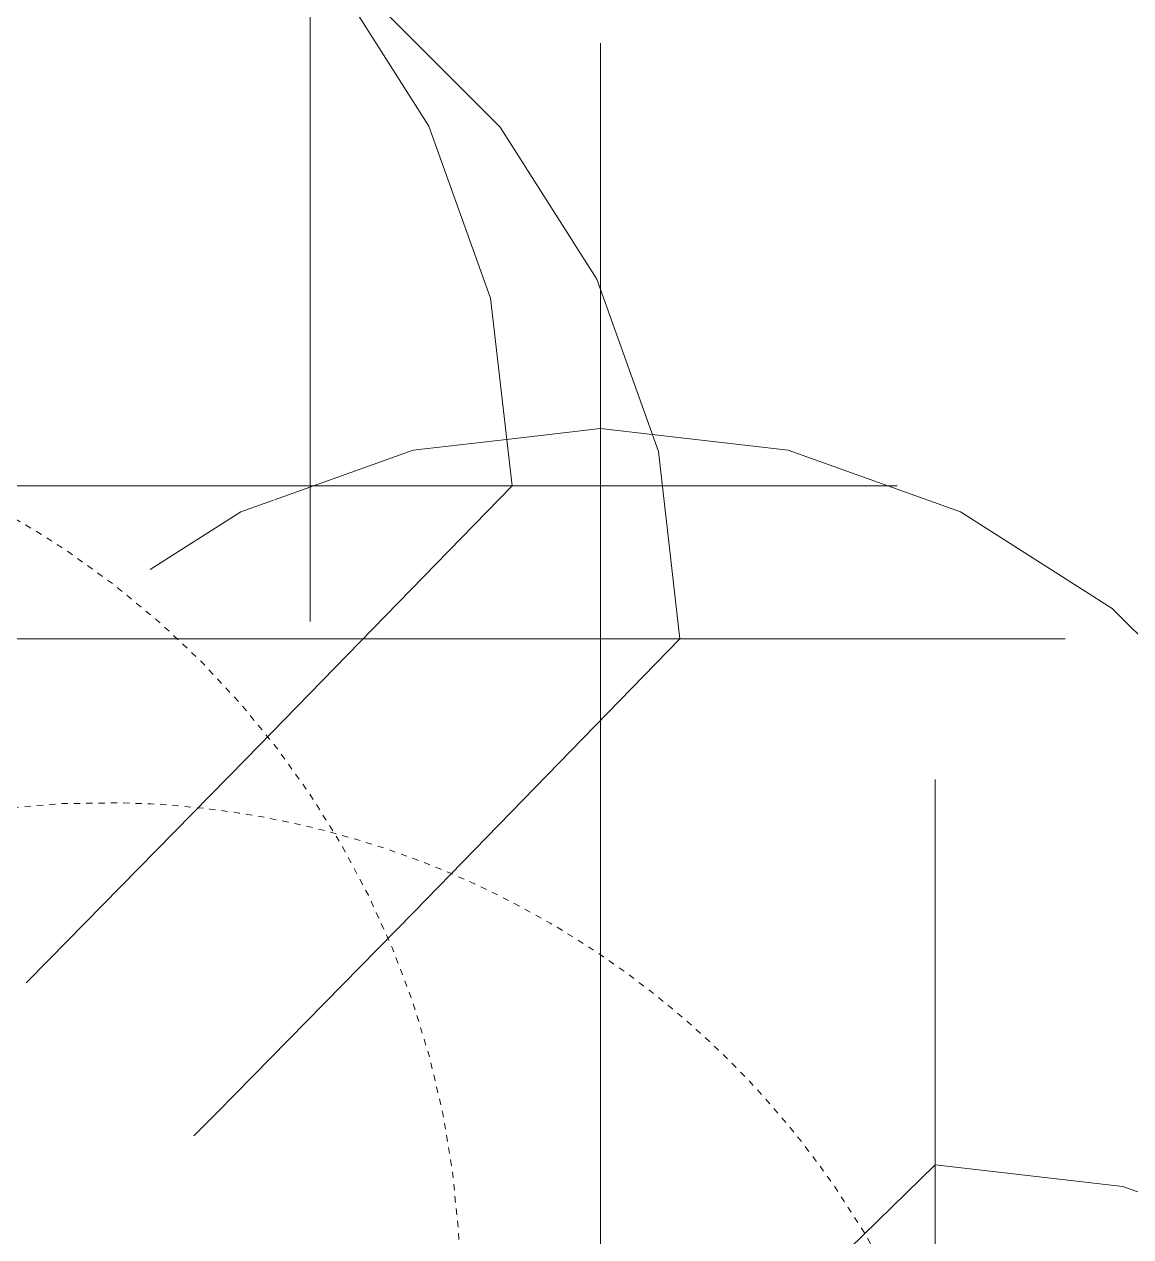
# Model space of a CAD drawing. Header units: inches. Extents: x 9391 to 11530, y 1186 to 2858.
# Drawn here: x 11306.01 to 11328.44, y 2662.33 to 2686.9 of the extents above; entities that cross this region are included whole.
import ezdxf

# ---------------------------------------------------------------- set-up
doc = ezdxf.new("R2010")
doc.units = ezdxf.units.IN
doc.header["$MEASUREMENT"] = 0
doc.linetypes.add('Dash', pattern=[0.25, 0.125, -0.125])
for name, color, linetype, lineweight in [('A-DETL-GENF-1', 254, 'Continuous', 9), ('A-DETL-GENF-2', 253, 'Continuous', 9), ('A-DETL-GENF-3', 9, 'Continuous', 9), ('A-DETL-GENF-HDLN', 1, 'Dash', 9)]:
    doc.layers.add(name, color=color, linetype=linetype, lineweight=lineweight)

# ---------------------------------------------------------------- blocks, each defined once
blk = doc.blocks.new('magnolia 26756 - magnolia 26756-V95-FLOOR PLAN - ROOF')
at = {"layer": 'A-DETL-GENF-1'}
for p, q in [((15.183, 0), (14.84, 0)), ((15.177, 0), (14.932, 0)), ((14.932, 0), (15.832, 0)), ((15.038, 0), (15.183, 0)), ((15.216, 0), (15.087, 0)), ((15.651, 0), (15.177, 0)), ((15.183, 0), (15.345, 0)), ((15.319, 0), (15.183, 0)), ((15.703, 0), (15.199, 0)), ((15.199, 0), (16.958, 0)), ((15.329, 0), (15.216, 0)), ((15.466, 0), (15.319, 0)), ((15.436, 0), (15.329, 0)), ((15.345, 0), (15.443, 0)), ((15.549, 0), (15.436, 0)), ((15.443, 0), (15.603, 0)), ((17.156, 0), (15.466, 0)), ((15.832, 0), (15.549, 0)), ((16.324, 0), (15.599, 0)), ((15.599, 0), (15.645, 0)), ((15.603, 0), (15.866, 0)), ((15.649, 0), (15.64, 0)), ((15.64, 0), (15.649, 0)), ((15.645, 0), (15.649, 0)), ((15.649, 0), (15.703, 0)), ((16.432, 0), (15.651, 0)), ((15.803, 0), (15.703, 0)), ((15.703, 0), (15.832, 0)), ((15.862, 0), (15.803, 0)), ((15.832, 0), (16.066, 0)), ((15.866, 0), (15.862, 0)), ((19.399, 0), (15.932, 0)), ((15.932, 0), (16.229, 0)), ((16.066, 0), (16.384, 0)), ((16.229, 0), (17.41, 0)), ((16.307, 0), (16.266, 0)), ((16.266, 0), (16.492, 0)), ((18.039, 0), (16.307, 0)), ((16.817, 0), (16.324, 0)), ((16.384, 0), (16.762, 0)), ((16.544, 0), (16.399, 0)), ((16.399, 0), (17.601, 0)), ((16.602, 0), (16.432, 0)), ((16.492, 0), (16.666, 0)), ((16.706, 0), (16.544, 0)), ((17.429, 0), (16.602, 0)), ((16.666, 0), (16.816, 0)), ((16.885, 0), (16.706, 0)), ((16.762, 0), (18.158, 0)), ((16.816, 0), (17.014, 0)), ((16.978, 0), (16.817, 0)), ((17.503, 0), (16.885, 0)), ((16.958, 0), (17.732, 0)), ((17.083, 0), (16.978, 0)), ((17.014, 0), (17.678, 0)), ((17.36, 0), (17.083, 0)), ((17.517, 0), (17.156, 0)), ((17.865, 0), (17.36, 0)), ((17.41, 0), (17.609, 0)), ((17.599, 0), (17.429, 0)), ((17.732, 0), (17.503, 0)), ((17.526, 0), (17.507, 0)), ((17.507, 0), (17.599, 0)), ((17.73, 0), (17.517, 0)), ((17.598, 0), (17.526, 0)), ((17.965, 0), (17.598, 0)), ((17.601, 0), (17.813, 0)), ((17.609, 0), (17.732, 0)), ((17.678, 0), (17.852, 0)), ((17.732, 0), (17.73, 0)), ((17.813, 0), (17.914, 0)), ((17.852, 0), (17.965, 0)), ((17.914, 0), (17.865, 0)), ((18.424, 0), (18.039, 0)), ((18.158, 0), (18.68, 0)), ((18.653, 0), (18.424, 0)), ((18.971, 0), (18.653, 0)), ((18.68, 0), (19.215, 0)), ((19.327, 0), (18.971, 0)), ((19.163, 0), (19.065, 0)), ((19.065, 0), (19.554, 0)), ((19.334, 0), (19.163, 0)), ((19.215, 0), (19.403, 0)), ((19.671, 0), (19.327, 0)), ((19.553, 0), (19.334, 0)), ((19.893, 0), (19.399, 0)), ((19.403, 0), (19.767, 0)), ((19.739, 0), (19.465, 0)), ((19.465, 0), (19.822, 0)), ((19.794, 0), (19.553, 0)), ((19.554, 0), (19.714, 0)), ((19.953, 0), (19.671, 0)), ((19.714, 0), (20.132, 0)), ((20.044, 0), (19.739, 0)), ((19.767, 0), (19.957, 0)), ((20.032, 0), (19.794, 0)), ((19.822, 0), (20.956, 0)), ((20.132, 0), (19.893, 0)), ((20.123, 0), (19.953, 0)), ((19.957, 0), (20.265, 0)), ((20.242, 0), (20.032, 0)), ((20.265, 0), (20.044, 0)), ((20.132, 0), (20.123, 0)), ((20.203, 0), (20.132, 0)), ((21.226, 0), (20.203, 0)), ((20.865, 0), (20.242, 0)), ((22.013, 0), (20.465, 0)), ((20.465, 0), (21.433, 0)), ((20.9, 0), (20.865, 0)), ((20.978, 0), (20.9, 0)), ((20.956, 0), (21.137, 0)), ((21.311, 0), (20.978, 0)), ((21.137, 0), (21.265, 0)), ((21.339, 0), (21.226, 0)), ((21.265, 0), (21.339, 0)), ((21.405, 0), (21.311, 0)), ((21.465, 0), (21.405, 0)), ((21.433, 0), (21.63, 0)), ((21.479, 0), (21.465, 0)), ((21.465, 0), (21.604, 0)), ((21.8, 0), (21.465, 0)), ((21.516, 0), (21.479, 0)), ((21.865, 0), (21.516, 0)), ((21.604, 0), (21.727, 0)), ((21.63, 0), (21.779, 0)), ((21.727, 0), (22.188, 0)), ((21.779, 0), (21.865, 0)), ((22.7, 0), (21.8, 0)), ((22.364, 0), (22.109, 0)), ((22.109, 0), (22.132, 0)), ((22.132, 0), (22.259, 0)), ((22.188, 0), (22.332, 0)), ((22.259, 0), (23.165, 0)), ((22.332, 0), (22.383, 0)), ((22.383, 0), (22.364, 0)), ((23.664, 0), (22.7, 0)), ((23.165, 0), (24.07, 0)), ((24.398, 0), (23.664, 0)), ((24.07, 0), (24.26, 0)), ((24.26, 0), (24.379, 0)), ((24.379, 0), (24.398, 0)), ((14.932, 0), (15.161, 0)), ((15.161, 0), (15.873, 0)), ((15.873, 0), (16.71, 0)), ((16.71, 0), (17.096, 0)), ((17.096, 0), (17.416, 0)), ((17.416, 0), (17.565, 0)), ((17.445, 0), (17.422, 0)), ((17.422, 0), (17.465, 0)), ((17.732, 0), (17.445, 0)), ((17.465, 0), (17.599, 0)), ((17.565, 0), (17.671, 0)), ((17.599, 0), (17.868, 0)), ((17.671, 0), (17.705, 0)), ((17.705, 0), (17.726, 0)), ((17.726, 0), (17.732, 0)), ((17.868, 0), (18.034, 0)), ((18.034, 0), (18.131, 0)), ((18.131, 0), (18.259, 0)), ((18.259, 0), (18.36, 0)), ((18.36, 0), (18.532, 0)), ((18.532, 0), (18.961, 0)), ((18.961, 0), (19.363, 0)), ((19.363, 0), (19.701, 0)), ((19.921, 0), (19.599, 0)), ((19.599, 0), (21.356, 0)), ((19.701, 0), (19.932, 0)), ((20.019, 0), (19.921, 0)), ((19.932, 0), (20.019, 0)), ((21.356, 0), (21.706, 0)), ((21.706, 0), (21.954, 0)), ((21.954, 0), (22.065, 0)), ((22.065, 0), (22.013, 0))]:
    blk.add_line(p, q, dxfattribs=at)
at = {"layer": 'A-DETL-GENF-3'}
for p, q in [((16.589, 0), (12.862, 3.823)), ((16.151, -3.801), (16.589, 0)), ((14.902, -7.292), (16.151, -3.801))]:
    blk.add_line(p, q, dxfattribs=at)
blk = doc.blocks.new('lupin 26755 - lupin 26755-V102-FLOOR PLAN - ROOF')
at = {"layer": 'A-DETL-GENF-HDLN'}
blk.add_arc((0, 0), 18, 0, 119.9912, dxfattribs=at)
blk = doc.blocks.new('lupin 26755 - lupin 26755-V104-FLOOR PLAN - ROOF')
at = {"layer": 'A-DETL-GENF-HDLN'}
for centre, radius, start, end in [((0, 0), 18, 0, 123.5738), ((-12.131, 1.52), 12.226, 352.8605, 59.0245)]:
    blk.add_arc(centre, radius, start, end, dxfattribs=at)
blk = doc.blocks.new('magnolia 26756 - magnolia 26756-V111-FLOOR PLAN - ROOF')
at = {"layer": 'A-DETL-GENF-1'}
for p, q in [((10.372, 12.942), (12.942, 10.372)), ((12.942, 10.372), (14.902, 7.292)), ((14.902, 7.292), (16.151, 3.801)), ((16.151, 3.801), (16.589, 0)), ((1.867, 0), (4.463, 0)), ((4.463, 0), (6.666, 0)), ((4.842, 0), (4.632, 0)), ((4.632, 0), (4.644, 0)), ((4.644, 0), (5.23, 0)), ((6.666, 0), (4.842, 0)), ((5.23, 0), (6.019, 0)), ((6.019, 0), (7.6, 0)), ((7.404, 0), (7.2, 0)), ((7.2, 0), (7.842, 0)), ((7.87, 0), (7.404, 0)), ((7.6, 0), (7.794, 0)), ((7.794, 0), (7.947, 0)), ((7.842, 0), (8.497, 0)), ((8.24, 0), (7.87, 0)), ((7.947, 0), (8.199, 0)), ((8.199, 0), (8.362, 0)), ((8.723, 0), (8.24, 0)), ((8.45, 0), (8.266, 0)), ((8.266, 0), (9.94, 0)), ((8.362, 0), (8.45, 0)), ((8.497, 0), (9.149, 0)), ((9.333, 0), (8.723, 0)), ((9.149, 0), (10.391, 0)), ((9.477, 0), (9.333, 0)), ((9.679, 0), (9.477, 0)), ((10.48, 0), (9.679, 0)), ((9.94, 0), (10.249, 0)), ((10.249, 0), (10.457, 0)), ((10.391, 0), (11.459, 0)), ((10.457, 0), (10.533, 0)), ((10.533, 0), (10.48, 0)), ((11.459, 0), (11.598, 0)), ((11.598, 0), (11.881, 0)), ((11.881, 0), (12.138, 0)), ((12.138, 0), (12.246, 0)), ((12.246, 0), (12.333, 0)), ((12.333, 0), (12.451, 0)), ((12.451, 0), (12.501, 0)), ((12.501, 0), (12.534, 0)), ((12.534, 0), (12.586, 0)), ((12.586, 0), (12.707, 0)), ((12.707, 0), (12.933, 0)), ((12.933, 0), (13.286, 0)), ((13.286, 0), (13.413, 0)), ((13.413, 0), (13.985, 0)), ((13.985, 0), (14.123, 0)), ((14.123, 0), (14.275, 0)), ((14.275, 0), (14.437, 0)), ((14.437, 0), (14.603, 0)), ((14.603, 0), (14.77, 0)), ((14.77, 0), (14.932, 0)), ((14.932, 0), (15.161, 0)), ((15.161, 0), (15.873, 0)), ((15.873, 0), (16.71, 0)), ((16.71, 0), (17.096, 0)), ((17.096, 0), (17.416, 0)), ((17.416, 0), (17.565, 0)), ((17.445, 0), (17.422, 0)), ((17.422, 0), (17.465, 0)), ((17.732, 0), (17.445, 0)), ((17.465, 0), (17.599, 0)), ((17.565, 0), (17.671, 0)), ((17.599, 0), (17.868, 0)), ((17.671, 0), (17.705, 0)), ((17.705, 0), (17.726, 0)), ((17.726, 0), (17.732, 0)), ((17.868, 0), (18.034, 0)), ((18.034, 0), (18.131, 0)), ((18.131, 0), (18.259, 0)), ((18.259, 0), (18.36, 0)), ((18.36, 0), (18.532, 0)), ((18.532, 0), (18.961, 0)), ((18.961, 0), (19.363, 0)), ((19.363, 0), (19.701, 0)), ((19.921, 0), (19.599, 0)), ((19.599, 0), (21.356, 0)), ((19.701, 0), (19.932, 0)), ((20.019, 0), (19.921, 0)), ((19.932, 0), (20.019, 0)), ((22.013, 0), (20.465, 0)), ((21.356, 0), (21.706, 0)), ((21.706, 0), (21.954, 0)), ((21.954, 0), (22.065, 0)), ((22.065, 0), (22.013, 0)), ((7.553, 0), (7.407, 0)), ((7.993, 0), (7.553, 0)), ((8.443, 0), (7.993, 0)), ((8.871, 0), (8.443, 0)), ((9.245, 0), (8.871, 0)), ((9.533, 0), (9.245, 0)), ((13.536, 0), (9.533, 0)), ((16.589, 0), (11.198, -5.53)), ((13.243, 0), (12.399, 0)), ((12.399, 0), (12.581, 0)), ((12.581, 0), (12.768, 0)), ((12.768, 0), (12.983, 0)), ((12.983, 0), (14.532, 0)), ((13.605, 0), (13.243, 0)), ((14.449, 0), (13.332, 0)), ((13.332, 0), (14.028, 0)), ((13.564, 0), (13.466, 0)), ((13.466, 0), (13.554, 0)), ((14.132, 0), (13.536, 0)), ((13.554, 0), (13.635, 0)), ((13.683, 0), (13.564, 0)), ((13.927, 0), (13.605, 0)), ((13.635, 0), (13.704, 0)), ((13.819, 0), (13.683, 0)), ((13.704, 0), (13.755, 0)), ((13.775, 0), (13.732, 0)), ((13.732, 0), (13.886, 0)), ((13.755, 0), (13.78, 0)), ((13.78, 0), (13.775, 0)), ((14.26, 0), (13.819, 0)), ((13.886, 0), (14.029, 0)), ((14.211, 0), (13.927, 0)), ((14.028, 0), (14.399, 0)), ((14.029, 0), (14.166, 0)), ((14.507, 0), (14.132, 0)), ((14.166, 0), (14.614, 0)), ((14.457, 0), (14.211, 0)), ((14.399, 0), (14.26, 0)), ((14.655, 0), (14.449, 0)), ((14.666, 0), (14.457, 0)), ((14.684, 0), (14.507, 0)), ((14.532, 0), (14.642, 0)), ((14.614, 0), (14.799, 0)), ((14.642, 0), (14.692, 0)), ((14.818, 0), (14.655, 0)), ((14.84, 0), (14.666, 0)), ((14.692, 0), (14.684, 0)), ((14.799, 0), (15.038, 0)), ((14.932, 0), (14.818, 0)), ((15.183, 0), (14.84, 0)), ((15.177, 0), (14.932, 0)), ((14.932, 0), (15.832, 0)), ((15.087, 0), (14.932, 0)), ((15.038, 0), (15.183, 0)), ((15.216, 0), (15.087, 0)), ((15.651, 0), (15.177, 0)), ((15.183, 0), (15.345, 0)), ((15.319, 0), (15.183, 0)), ((15.703, 0), (15.199, 0)), ((15.199, 0), (16.958, 0)), ((15.329, 0), (15.216, 0)), ((15.466, 0), (15.319, 0)), ((15.436, 0), (15.329, 0)), ((15.345, 0), (15.443, 0)), ((15.549, 0), (15.436, 0)), ((15.443, 0), (15.603, 0)), ((17.156, 0), (15.466, 0)), ((15.832, 0), (15.549, 0)), ((16.324, 0), (15.599, 0)), ((15.599, 0), (15.645, 0)), ((15.603, 0), (15.866, 0)), ((15.649, 0), (15.64, 0)), ((15.64, 0), (15.649, 0)), ((15.645, 0), (15.649, 0)), ((15.649, 0), (15.703, 0)), ((16.432, 0), (15.651, 0)), ((15.803, 0), (15.703, 0)), ((15.703, 0), (15.832, 0)), ((15.862, 0), (15.803, 0)), ((15.832, 0), (16.066, 0)), ((15.866, 0), (15.862, 0)), ((19.399, 0), (15.932, 0)), ((15.932, 0), (16.229, 0)), ((16.066, 0), (16.384, 0)), ((16.229, 0), (17.41, 0)), ((16.307, 0), (16.266, 0)), ((16.266, 0), (16.492, 0)), ((18.039, 0), (16.307, 0)), ((16.817, 0), (16.324, 0)), ((16.384, 0), (16.762, 0)), ((16.544, 0), (16.399, 0)), ((16.399, 0), (17.601, 0)), ((16.602, 0), (16.432, 0)), ((16.492, 0), (16.666, 0)), ((16.706, 0), (16.544, 0)), ((17.429, 0), (16.602, 0)), ((16.666, 0), (16.816, 0)), ((16.885, 0), (16.706, 0)), ((16.762, 0), (18.158, 0)), ((16.816, 0), (17.014, 0)), ((16.978, 0), (16.817, 0)), ((17.503, 0), (16.885, 0)), ((16.958, 0), (17.732, 0)), ((17.083, 0), (16.978, 0)), ((17.014, 0), (17.678, 0)), ((17.36, 0), (17.083, 0)), ((17.517, 0), (17.156, 0)), ((17.865, 0), (17.36, 0)), ((17.41, 0), (17.609, 0)), ((17.599, 0), (17.429, 0)), ((17.732, 0), (17.503, 0)), ((17.526, 0), (17.507, 0)), ((17.507, 0), (17.599, 0)), ((17.73, 0), (17.517, 0)), ((17.598, 0), (17.526, 0)), ((17.965, 0), (17.598, 0)), ((17.601, 0), (17.813, 0)), ((17.609, 0), (17.732, 0)), ((17.678, 0), (17.852, 0)), ((17.732, 0), (17.73, 0)), ((17.813, 0), (17.914, 0)), ((17.852, 0), (17.965, 0)), ((17.914, 0), (17.865, 0)), ((18.424, 0), (18.039, 0)), ((18.158, 0), (18.68, 0)), ((18.653, 0), (18.424, 0)), ((18.971, 0), (18.653, 0)), ((18.68, 0), (19.215, 0)), ((19.327, 0), (18.971, 0)), ((19.163, 0), (19.065, 0)), ((19.065, 0), (19.554, 0)), ((19.334, 0), (19.163, 0)), ((19.215, 0), (19.403, 0)), ((19.671, 0), (19.327, 0)), ((19.553, 0), (19.334, 0)), ((19.893, 0), (19.399, 0)), ((19.403, 0), (19.767, 0)), ((19.739, 0), (19.465, 0)), ((19.465, 0), (19.822, 0)), ((19.794, 0), (19.553, 0)), ((19.554, 0), (19.714, 0)), ((19.953, 0), (19.671, 0)), ((19.714, 0), (20.132, 0)), ((20.044, 0), (19.739, 0)), ((19.767, 0), (19.957, 0)), ((20.032, 0), (19.794, 0)), ((19.822, 0), (20.956, 0)), ((20.132, 0), (19.893, 0)), ((20.123, 0), (19.953, 0)), ((19.957, 0), (20.265, 0)), ((20.242, 0), (20.032, 0)), ((20.265, 0), (20.044, 0)), ((20.132, 0), (20.123, 0)), ((20.203, 0), (20.132, 0)), ((21.226, 0), (20.203, 0)), ((20.865, 0), (20.242, 0)), ((20.465, 0), (21.433, 0)), ((20.9, 0), (20.865, 0)), ((20.978, 0), (20.9, 0)), ((20.956, 0), (21.137, 0)), ((21.311, 0), (20.978, 0)), ((21.137, 0), (21.265, 0)), ((21.339, 0), (21.226, 0)), ((21.265, 0), (21.339, 0)), ((21.405, 0), (21.311, 0)), ((21.465, 0), (21.405, 0)), ((21.433, 0), (21.63, 0)), ((21.479, 0), (21.465, 0)), ((21.465, 0), (21.604, 0)), ((21.8, 0), (21.465, 0)), ((21.516, 0), (21.479, 0)), ((21.865, 0), (21.516, 0)), ((21.604, 0), (21.727, 0)), ((21.63, 0), (21.779, 0)), ((21.727, 0), (22.188, 0)), ((21.779, 0), (21.865, 0)), ((22.7, 0), (21.8, 0)), ((22.364, 0), (22.109, 0)), ((22.109, 0), (22.132, 0)), ((22.132, 0), (22.259, 0)), ((22.188, 0), (22.332, 0)), ((22.259, 0), (23.165, 0)), ((22.332, 0), (22.383, 0)), ((22.383, 0), (22.364, 0)), ((23.664, 0), (22.7, 0)), ((23.165, 0), (24.07, 0)), ((24.398, 0), (23.664, 0)), ((24.07, 0), (24.26, 0)), ((24.26, 0), (24.379, 0)), ((24.379, 0), (24.398, 0)), ((11.198, -5.53), (7.201, -9.601)), ((7.201, -9.601), (6.737, -10.069))]:
    blk.add_line(p, q, dxfattribs=at)
at = {"layer": 'A-DETL-GENF-3'}
for p, q in [((6.833, 0), (0, 0)), ((7.156, 0), (6.833, 0)), ((7.407, 0), (7.156, 0))]:
    blk.add_line(p, q, dxfattribs=at)
blk = doc.blocks.new('magnolia 26756 - magnolia 26756-V114-FLOOR PLAN - ROOF')
at = {"layer": 'A-DETL-GENF-1'}
for p, q in [((0, -12.246), (0, -12.333)), ((0, -12.333), (0, -12.451)), ((0, -13.243), (0, -12.399)), ((0, -12.399), (0, -12.581)), ((0, -12.451), (0, -12.501)), ((0, -12.501), (0, -12.534)), ((0, -12.534), (0, -12.586)), ((0, -12.581), (0, -12.768)), ((0, -12.586), (0, -12.707)), ((0, -12.707), (0, -12.933)), ((0, -12.768), (0, -12.983)), ((0, -12.933), (0, -13.286)), ((0, -12.983), (0, -14.532)), ((0, -13.605), (0, -13.243)), ((0, -13.286), (0, -13.413)), ((0, -14.449), (0, -13.332)), ((0, -13.332), (0, -14.028)), ((0, -13.413), (0, -13.985)), ((0, -13.564), (0, -13.466)), ((0, -13.466), (0, -13.554)), ((0, -13.554), (0, -13.635)), ((0, -13.683), (0, -13.564)), ((0, -13.927), (0, -13.605)), ((0, -13.635), (0, -13.704)), ((0, -13.819), (0, -13.683)), ((0, -13.704), (0, -13.755)), ((0, -13.775), (0, -13.732)), ((0, -13.732), (0, -13.886)), ((0, -13.755), (0, -13.78)), ((0, -13.78), (0, -13.775)), ((0, -14.26), (0, -13.819)), ((0, -13.886), (0, -14.029)), ((0, -14.211), (0, -13.927)), ((0, -13.985), (0, -14.123)), ((0, -14.028), (0, -14.399)), ((0, -14.029), (0, -14.166)), ((0, -14.123), (0, -14.275)), ((0, -14.166), (0, -14.614)), ((0, -14.457), (0, -14.211)), ((0, -14.399), (0, -14.26)), ((0, -14.275), (0, -14.437)), ((0, -14.437), (0, -14.603)), ((0, -14.655), (0, -14.449)), ((0, -14.666), (0, -14.457)), ((0, -14.532), (0, -14.642)), ((0, -14.603), (0, -14.77)), ((0, -14.614), (0, -14.799)), ((0, -14.642), (0, -14.692)), ((0, -14.818), (0, -14.655)), ((0, -14.84), (0, -14.666)), ((0, -14.77), (0, -14.932)), ((0, -14.799), (0, -15.038)), ((0, -14.932), (0, -14.818)), ((0, -15.183), (0, -14.84)), ((0, -14.932), (0, -15.161)), ((0, -15.177), (0, -14.932)), ((0, -14.932), (0, -15.832)), ((0, -15.087), (0, -14.932)), ((0, -15.038), (0, -15.183)), ((0, -15.216), (0, -15.087)), ((0, -15.161), (0, -15.873)), ((0, -15.651), (0, -15.177)), ((0, -15.183), (0, -15.345)), ((0, -15.319), (0, -15.183)), ((0, -15.703), (0, -15.199)), ((0, -15.199), (0, -16.958)), ((0, -15.329), (0, -15.216)), ((0, -15.466), (0, -15.319)), ((0, -15.436), (0, -15.329)), ((0, -15.345), (0, -15.443)), ((0, -15.549), (0, -15.436)), ((0, -15.443), (0, -15.603)), ((0, -17.156), (0, -15.466)), ((0, -15.832), (0, -15.549)), ((0, -16.324), (0, -15.599)), ((0, -15.599), (0, -15.645)), ((0, -15.603), (0, -15.866)), ((0, -15.649), (0, -15.64)), ((0, -15.64), (0, -15.649)), ((0, -15.645), (0, -15.649)), ((0, -15.649), (0, -15.703)), ((0, -16.432), (0, -15.651)), ((0, -15.803), (0, -15.703)), ((0, -15.703), (0, -15.832)), ((0, -15.862), (0, -15.803)), ((0, -15.832), (0, -16.066)), ((0, -15.866), (0, -15.862)), ((0, -15.873), (0, -16.71)), ((0, -19.399), (0, -15.932)), ((0, -15.932), (0, -16.229)), ((0, -16.066), (0, -16.384)), ((0, -16.229), (0, -17.41)), ((0, -16.307), (0, -16.266)), ((0, -16.266), (0, -16.492)), ((0, -18.039), (0, -16.307)), ((0, -16.817), (0, -16.324)), ((0, -16.384), (0, -16.762)), ((0, -16.544), (0, -16.399)), ((0, -16.399), (0, -17.601)), ((0, -16.602), (0, -16.432)), ((0, -16.492), (0, -16.666)), ((0, -16.706), (0, -16.544)), ((0, -17.429), (0, -16.602)), ((0, -16.666), (0, -16.816)), ((0, -16.885), (0, -16.706)), ((0, -16.71), (0, -17.096)), ((0, -16.762), (0, -18.158)), ((0, -16.816), (0, -17.014)), ((0, -16.978), (0, -16.817)), ((0, -17.503), (0, -16.885)), ((0, -16.958), (0, -17.732)), ((0, -17.083), (0, -16.978)), ((0, -17.014), (0, -17.678)), ((0, -17.36), (0, -17.083)), ((0, -17.096), (0, -17.416)), ((0, -17.517), (0, -17.156)), ((0, -17.865), (0, -17.36)), ((0, -17.41), (0, -17.609)), ((0, -17.416), (0, -17.565)), ((0, -17.445), (0, -17.422)), ((0, -17.422), (0, -17.465)), ((0, -17.599), (0, -17.429)), ((0, -17.732), (0, -17.445)), ((0, -17.465), (0, -17.599)), ((0, -17.732), (0, -17.503)), ((0, -17.526), (0, -17.507)), ((0, -17.507), (0, -17.599)), ((0, -17.73), (0, -17.517)), ((0, -17.598), (0, -17.526)), ((0, -17.565), (0, -17.671)), ((0, -17.965), (0, -17.598)), ((0, -17.599), (0, -17.868)), ((0, -17.601), (0, -17.813)), ((0, -17.609), (0, -17.732)), ((0, -17.671), (0, -17.705)), ((0, -17.678), (0, -17.852)), ((0, -17.705), (0, -17.726)), ((0, -17.726), (0, -17.732)), ((0, -17.732), (0, -17.73)), ((0, -17.813), (0, -17.914)), ((0, -17.852), (0, -17.965)), ((0, -17.914), (0, -17.865)), ((0, -17.868), (0, -18.034)), ((0, -18.034), (0, -18.131)), ((0, -18.424), (0, -18.039)), ((0, -18.131), (0, -18.259)), ((0, -18.158), (0, -18.68)), ((0, -18.259), (0, -18.36)), ((0, -18.36), (0, -18.532)), ((0, -18.653), (0, -18.424)), ((0, -18.532), (0, -18.961)), ((0, -18.971), (0, -18.653)), ((0, -18.68), (0, -19.215)), ((0, -18.961), (0, -19.363)), ((0, -19.327), (0, -18.971)), ((0, -19.163), (0, -19.065)), ((0, -19.065), (0, -19.554)), ((0, -19.334), (0, -19.163)), ((0, -19.215), (0, -19.403)), ((0, -19.671), (0, -19.327)), ((0, -19.553), (0, -19.334)), ((0, -19.363), (0, -19.701)), ((0, -19.893), (0, -19.399)), ((0, -19.403), (0, -19.767)), ((0, -19.739), (0, -19.465)), ((0, -19.465), (0, -19.822)), ((0, -19.794), (0, -19.553)), ((0, -19.554), (0, -19.714)), ((0, -19.921), (0, -19.599)), ((0, -19.599), (0, -21.356)), ((0, -19.953), (0, -19.671)), ((0, -19.701), (0, -19.932)), ((0, -19.714), (0, -20.132)), ((0, -20.044), (0, -19.739)), ((0, -19.767), (0, -19.957)), ((0, -20.032), (0, -19.794)), ((0, -19.822), (0, -20.956)), ((0, -20.132), (0, -19.893)), ((0, -20.019), (0, -19.921)), ((0, -19.932), (0, -20.019)), ((0, -20.123), (0, -19.953)), ((0, -19.957), (0, -20.265)), ((0, -20.242), (0, -20.032)), ((0, -20.265), (0, -20.044)), ((0, -20.132), (0, -20.123)), ((0, -20.203), (0, -20.132)), ((0, -21.226), (0, -20.203)), ((0, -20.865), (0, -20.242)), ((0, -22.013), (0, -20.465)), ((0, -20.465), (0, -21.433)), ((0, -20.9), (0, -20.865)), ((0, -20.978), (0, -20.9)), ((0, -20.956), (0, -21.137)), ((0, -21.311), (0, -20.978)), ((0, -21.137), (0, -21.265)), ((0, -21.339), (0, -21.226)), ((0, -21.265), (0, -21.339)), ((0, -21.405), (0, -21.311)), ((0, -21.356), (0, -21.706)), ((0, -21.465), (0, -21.405)), ((0, -21.433), (0, -21.63)), ((0, -21.479), (0, -21.465)), ((0, -21.465), (0, -21.604)), ((0, -21.8), (0, -21.465)), ((0, -21.516), (0, -21.479)), ((0, -21.865), (0, -21.516)), ((0, -21.604), (0, -21.727)), ((0, -21.63), (0, -21.779)), ((0, -21.706), (0, -21.954)), ((0, -21.727), (0, -22.188)), ((0, -21.779), (0, -21.865)), ((0, -22.7), (0, -21.8)), ((0, -21.954), (0, -22.065)), ((0, -22.065), (0, -22.013)), ((0, -22.364), (0, -22.109)), ((0, -22.109), (0, -22.132)), ((0, -22.132), (0, -22.259)), ((0, -22.188), (0, -22.332)), ((0, -22.259), (0, -23.165)), ((0, -22.332), (0, -22.383)), ((0, -22.383), (0, -22.364)), ((0, -23.664), (0, -22.7)), ((0, -23.165), (0, -24.07)), ((0, -24.398), (0, -23.664)), ((0, -24.07), (0, -24.26)), ((0, -24.26), (0, -24.379)), ((0, -24.379), (0, -24.398))]:
    blk.add_line(p, q, dxfattribs=at)
at = {"layer": 'A-DETL-GENF-2'}
for p, q in [((0, -13.536), (0, -10.998)), ((0, -14.132), (0, -13.536)), ((0, -14.507), (0, -14.132)), ((0, -14.684), (0, -14.507)), ((0, -14.692), (0, -14.684))]:
    blk.add_line(p, q, dxfattribs=at)
blk = doc.blocks.new('magnolia 26756 - magnolia 26756-V119-FLOOR PLAN - ROOF')
at = {"layer": 'A-DETL-GENF-1'}
for p, q in [((12.942, 10.372), (14.902, 7.292)), ((14.902, 7.292), (16.151, 3.801)), ((16.151, 3.801), (16.589, 0)), ((6.019, 0), (7.6, 0)), ((7.404, 0), (7.2, 0)), ((7.2, 0), (7.842, 0)), ((7.87, 0), (7.404, 0)), ((7.6, 0), (7.794, 0)), ((7.794, 0), (7.947, 0)), ((7.842, 0), (8.497, 0)), ((8.24, 0), (7.87, 0)), ((7.947, 0), (8.199, 0)), ((8.199, 0), (8.362, 0)), ((8.723, 0), (8.24, 0)), ((8.45, 0), (8.266, 0)), ((8.266, 0), (9.94, 0)), ((8.362, 0), (8.45, 0)), ((8.497, 0), (9.149, 0)), ((9.333, 0), (8.723, 0)), ((9.149, 0), (10.391, 0)), ((9.477, 0), (9.333, 0)), ((9.679, 0), (9.477, 0)), ((10.48, 0), (9.679, 0)), ((9.94, 0), (10.249, 0)), ((10.249, 0), (10.457, 0)), ((10.391, 0), (11.459, 0)), ((10.457, 0), (10.533, 0)), ((10.533, 0), (10.48, 0)), ((11.459, 0), (11.598, 0)), ((11.598, 0), (11.881, 0)), ((11.881, 0), (12.138, 0)), ((12.138, 0), (12.246, 0)), ((12.246, 0), (12.333, 0)), ((12.333, 0), (12.451, 0)), ((12.451, 0), (12.501, 0)), ((12.501, 0), (12.534, 0)), ((12.534, 0), (12.586, 0)), ((12.586, 0), (12.707, 0)), ((12.707, 0), (12.933, 0)), ((12.933, 0), (13.286, 0)), ((13.286, 0), (13.413, 0)), ((13.413, 0), (13.985, 0)), ((13.985, 0), (14.123, 0)), ((14.123, 0), (14.275, 0)), ((14.275, 0), (14.437, 0)), ((14.437, 0), (14.603, 0)), ((14.603, 0), (14.77, 0)), ((14.77, 0), (14.932, 0)), ((14.932, 0), (15.161, 0)), ((15.161, 0), (15.873, 0)), ((15.873, 0), (16.71, 0)), ((16.71, 0), (17.096, 0)), ((17.096, 0), (17.416, 0)), ((17.416, 0), (17.565, 0)), ((17.445, 0), (17.422, 0)), ((17.422, 0), (17.465, 0)), ((17.732, 0), (17.445, 0)), ((17.465, 0), (17.599, 0)), ((17.565, 0), (17.671, 0)), ((17.599, 0), (17.868, 0)), ((17.671, 0), (17.705, 0)), ((17.705, 0), (17.726, 0)), ((17.726, 0), (17.732, 0)), ((17.868, 0), (18.034, 0)), ((18.034, 0), (18.131, 0)), ((18.131, 0), (18.259, 0)), ((18.259, 0), (18.36, 0)), ((18.36, 0), (18.532, 0)), ((18.532, 0), (18.961, 0)), ((18.961, 0), (19.363, 0)), ((19.363, 0), (19.701, 0)), ((19.921, 0), (19.599, 0)), ((19.599, 0), (21.356, 0)), ((19.701, 0), (19.932, 0)), ((20.019, 0), (19.921, 0)), ((19.932, 0), (20.019, 0)), ((22.013, 0), (20.465, 0)), ((21.356, 0), (21.706, 0)), ((21.706, 0), (21.954, 0)), ((21.954, 0), (22.065, 0)), ((22.065, 0), (22.013, 0)), ((6.833, 0), (0, 0)), ((7.156, 0), (6.833, 0)), ((7.553, 0), (7.156, 0)), ((7.993, 0), (7.553, 0)), ((8.443, 0), (7.993, 0)), ((8.871, 0), (8.443, 0)), ((9.245, 0), (8.871, 0)), ((9.533, 0), (9.245, 0)), ((13.536, 0), (9.533, 0)), ((16.589, 0), (11.198, -5.53)), ((13.243, 0), (12.399, 0)), ((12.399, 0), (12.581, 0)), ((12.581, 0), (12.768, 0)), ((12.768, 0), (12.983, 0)), ((12.983, 0), (14.532, 0)), ((13.605, 0), (13.243, 0)), ((14.449, 0), (13.332, 0)), ((13.332, 0), (14.028, 0)), ((13.564, 0), (13.466, 0)), ((13.466, 0), (13.554, 0)), ((14.132, 0), (13.536, 0)), ((13.554, 0), (13.635, 0)), ((13.683, 0), (13.564, 0)), ((13.927, 0), (13.605, 0)), ((13.635, 0), (13.704, 0)), ((13.819, 0), (13.683, 0)), ((13.704, 0), (13.755, 0)), ((13.775, 0), (13.732, 0)), ((13.732, 0), (13.886, 0)), ((13.755, 0), (13.78, 0)), ((13.78, 0), (13.775, 0)), ((14.26, 0), (13.819, 0)), ((13.886, 0), (14.029, 0)), ((14.211, 0), (13.927, 0)), ((14.028, 0), (14.399, 0)), ((14.029, 0), (14.166, 0)), ((14.507, 0), (14.132, 0)), ((14.166, 0), (14.614, 0)), ((14.457, 0), (14.211, 0)), ((14.399, 0), (14.26, 0)), ((14.655, 0), (14.449, 0)), ((14.666, 0), (14.457, 0)), ((14.684, 0), (14.507, 0)), ((14.532, 0), (14.642, 0)), ((14.614, 0), (14.799, 0)), ((14.642, 0), (14.692, 0)), ((14.818, 0), (14.655, 0)), ((14.84, 0), (14.666, 0)), ((14.692, 0), (14.684, 0)), ((14.799, 0), (15.038, 0)), ((14.932, 0), (14.818, 0)), ((15.183, 0), (14.84, 0)), ((15.177, 0), (14.932, 0)), ((14.932, 0), (15.832, 0)), ((15.087, 0), (14.932, 0)), ((15.038, 0), (15.183, 0)), ((15.216, 0), (15.087, 0)), ((15.651, 0), (15.177, 0)), ((15.183, 0), (15.345, 0)), ((15.319, 0), (15.183, 0)), ((15.703, 0), (15.199, 0)), ((15.199, 0), (16.958, 0)), ((15.329, 0), (15.216, 0)), ((15.466, 0), (15.319, 0)), ((15.436, 0), (15.329, 0)), ((15.345, 0), (15.443, 0)), ((15.549, 0), (15.436, 0)), ((15.443, 0), (15.603, 0)), ((17.156, 0), (15.466, 0)), ((15.832, 0), (15.549, 0)), ((16.324, 0), (15.599, 0)), ((15.599, 0), (15.645, 0)), ((15.603, 0), (15.866, 0)), ((15.649, 0), (15.64, 0)), ((15.64, 0), (15.649, 0)), ((15.645, 0), (15.649, 0)), ((15.649, 0), (15.703, 0)), ((16.432, 0), (15.651, 0)), ((15.803, 0), (15.703, 0)), ((15.703, 0), (15.832, 0)), ((15.862, 0), (15.803, 0)), ((15.832, 0), (16.066, 0)), ((15.866, 0), (15.862, 0)), ((19.399, 0), (15.932, 0)), ((15.932, 0), (16.229, 0)), ((16.066, 0), (16.384, 0)), ((16.229, 0), (17.41, 0)), ((16.307, 0), (16.266, 0)), ((16.266, 0), (16.492, 0)), ((18.039, 0), (16.307, 0)), ((16.817, 0), (16.324, 0)), ((16.384, 0), (16.762, 0)), ((16.544, 0), (16.399, 0)), ((16.399, 0), (17.601, 0)), ((16.602, 0), (16.432, 0)), ((16.492, 0), (16.666, 0)), ((16.706, 0), (16.544, 0)), ((17.429, 0), (16.602, 0)), ((16.666, 0), (16.816, 0)), ((16.885, 0), (16.706, 0)), ((16.762, 0), (18.158, 0)), ((16.816, 0), (17.014, 0)), ((16.978, 0), (16.817, 0)), ((17.503, 0), (16.885, 0)), ((16.958, 0), (17.732, 0)), ((17.083, 0), (16.978, 0)), ((17.014, 0), (17.678, 0)), ((17.36, 0), (17.083, 0)), ((17.517, 0), (17.156, 0)), ((17.865, 0), (17.36, 0)), ((17.41, 0), (17.609, 0)), ((17.599, 0), (17.429, 0)), ((17.732, 0), (17.503, 0)), ((17.526, 0), (17.507, 0)), ((17.507, 0), (17.599, 0)), ((17.73, 0), (17.517, 0)), ((17.598, 0), (17.526, 0)), ((17.965, 0), (17.598, 0)), ((17.601, 0), (17.813, 0)), ((17.609, 0), (17.732, 0)), ((17.678, 0), (17.852, 0)), ((17.732, 0), (17.73, 0)), ((17.813, 0), (17.914, 0)), ((17.852, 0), (17.965, 0)), ((17.914, 0), (17.865, 0)), ((18.424, 0), (18.039, 0)), ((18.158, 0), (18.68, 0)), ((18.653, 0), (18.424, 0)), ((18.971, 0), (18.653, 0)), ((18.68, 0), (19.215, 0)), ((19.327, 0), (18.971, 0)), ((19.163, 0), (19.065, 0)), ((19.065, 0), (19.554, 0)), ((19.334, 0), (19.163, 0)), ((19.215, 0), (19.403, 0)), ((19.671, 0), (19.327, 0)), ((19.553, 0), (19.334, 0)), ((19.893, 0), (19.399, 0)), ((19.403, 0), (19.767, 0)), ((19.739, 0), (19.465, 0)), ((19.465, 0), (19.822, 0)), ((19.794, 0), (19.553, 0)), ((19.554, 0), (19.714, 0)), ((19.953, 0), (19.671, 0)), ((19.714, 0), (20.132, 0)), ((20.044, 0), (19.739, 0)), ((19.767, 0), (19.957, 0)), ((20.032, 0), (19.794, 0)), ((19.822, 0), (20.956, 0)), ((20.132, 0), (19.893, 0)), ((20.123, 0), (19.953, 0)), ((19.957, 0), (20.265, 0)), ((20.242, 0), (20.032, 0)), ((20.265, 0), (20.044, 0)), ((20.132, 0), (20.123, 0)), ((20.203, 0), (20.132, 0)), ((21.226, 0), (20.203, 0)), ((20.865, 0), (20.242, 0)), ((20.465, 0), (21.433, 0)), ((20.9, 0), (20.865, 0)), ((20.978, 0), (20.9, 0)), ((20.956, 0), (21.137, 0)), ((21.311, 0), (20.978, 0)), ((21.137, 0), (21.265, 0)), ((21.339, 0), (21.226, 0)), ((21.265, 0), (21.339, 0)), ((21.405, 0), (21.311, 0)), ((21.465, 0), (21.405, 0)), ((21.433, 0), (21.63, 0)), ((21.479, 0), (21.465, 0)), ((21.465, 0), (21.604, 0)), ((21.8, 0), (21.465, 0)), ((21.516, 0), (21.479, 0)), ((21.865, 0), (21.516, 0)), ((21.604, 0), (21.727, 0)), ((21.63, 0), (21.779, 0)), ((21.727, 0), (22.188, 0)), ((21.779, 0), (21.865, 0)), ((22.7, 0), (21.8, 0)), ((22.364, 0), (22.109, 0)), ((22.109, 0), (22.132, 0)), ((22.132, 0), (22.259, 0)), ((22.188, 0), (22.332, 0)), ((22.259, 0), (23.165, 0)), ((22.332, 0), (22.383, 0)), ((22.383, 0), (22.364, 0)), ((23.664, 0), (22.7, 0)), ((23.165, 0), (24.07, 0)), ((24.398, 0), (23.664, 0)), ((24.07, 0), (24.26, 0)), ((24.26, 0), (24.379, 0)), ((24.379, 0), (24.398, 0)), ((11.198, -5.53), (7.201, -9.601)), ((7.201, -9.601), (6.737, -10.069))]:
    blk.add_line(p, q, dxfattribs=at)
blk = doc.blocks.new('magnolia 26756 - magnolia 26756-V120-FLOOR PLAN - ROOF')
at = {"layer": 'A-DETL-GENF-1'}
for p, q in [((0, 24.236), (0, 24.398)), ((0, 24.398), (0, 24.171)), ((0, 23.863), (0, 24.236)), ((0, 24.171), (0, 23.955)), ((0, 23.199), (0, 24.132)), ((0, 24.132), (0, 23.983)), ((0, 23.983), (0, 22.031)), ((0, 23.955), (0, 22.932)), ((0, 22.678), (0, 23.863)), ((0, 23.416), (0, 23.437)), ((0, 23.437), (0, 23.199)), ((0, 23.332), (0, 23.416)), ((0, 22.985), (0, 23.332)), ((0, 22.932), (0, 23.018)), ((0, 23.018), (0, 22.948)), ((0, 22.575), (0, 22.985)), ((0, 22.948), (0, 22.798)), ((0, 22.798), (0, 21.187)), ((0, 20.532), (0, 22.678)), ((0, 21.704), (0, 22.575)), ((0, 22.455), (0, 22.539)), ((0, 22.539), (0, 22.532)), ((0, 22.532), (0, 22.369)), ((0, 21.997), (0, 22.455)), ((0, 22.369), (0, 20.735)), ((0, 22.031), (0, 21.865)), ((0, 21.891), (0, 21.997)), ((0, 21.865), (0, 21.891)), ((0, 21), (0, 21.704)), ((0, 21.597), (0, 21.599)), ((0, 21.599), (0, 21.298)), ((0, 21.546), (0, 21.597)), ((0, 21.428), (0, 21.546)), ((0, 20.399), (0, 21.428)), ((0, 21.227), (0, 21.332)), ((0, 21.332), (0, 20.658)), ((0, 21.298), (0, 21.227)), ((0, 21.187), (0, 20.695)), ((0, 19.999), (0, 21.065)), ((0, 21.065), (0, 20.91)), ((0, 20.979), (0, 21.001)), ((0, 21.001), (0, 20.865)), ((0, 20.799), (0, 21)), ((0, 20.84), (0, 20.979)), ((0, 20.91), (0, 20.697)), ((0, 17.433), (0, 20.865)), ((0, 19.965), (0, 20.84)), ((0, 20.71), (0, 20.799)), ((0, 20.735), (0, 19.999)), ((0, 20.5), (0, 20.71)), ((0, 20.697), (0, 20.431)), ((0, 20.695), (0, 20.279)), ((0, 20.658), (0, 20.466)), ((0, 20.442), (0, 20.532)), ((0, 20.202), (0, 20.5)), ((0, 20.466), (0, 20.239)), ((0, 20.376), (0, 20.442)), ((0, 20.431), (0, 18.932)), ((0, 20.076), (0, 20.399)), ((0, 20.131), (0, 20.376)), ((0, 20.279), (0, 19.97)), ((0, 20.239), (0, 19.965)), ((0, 19.844), (0, 20.202)), ((0, 19.968), (0, 20.131)), ((0, 19.377), (0, 20.076)), ((0, 19.97), (0, 19.697)), ((0, 19.732), (0, 19.968)), ((0, 19.46), (0, 19.844)), ((0, 19.561), (0, 19.732)), ((0, 19.697), (0, 19.564)), ((0, 19.564), (0, 19.414)), ((0, 19.472), (0, 19.561)), ((0, 18.932), (0, 19.472)), ((0, 19.079), (0, 19.46)), ((0, 19.414), (0, 19.12)), ((0, 18.566), (0, 19.377)), ((0, 19.12), (0, 19.006)), ((0, 18.732), (0, 19.079)), ((0, 19.006), (0, 18.932)), ((0, 18.932), (0, 18.746)), ((0, 18.746), (0, 18.581)), ((0, 17.949), (0, 18.732)), ((0, 18.581), (0, 18.056)), ((0, 17.599), (0, 18.566)), ((0, 18.056), (0, 17.821)), ((0, 17.318), (0, 17.949)), ((0, 17.821), (0, 17.532)), ((0, 17.567), (0, 17.599)), ((0, 17.599), (0, 17.567)), ((0, 17.568), (0, 17.599)), ((0, 17.548), (0, 17.568)), ((0, 16.947), (0, 17.567)), ((0, 17.567), (0, 17.546)), ((0, 17.537), (0, 17.548)), ((0, 17.546), (0, 17.536)), ((0, 17.536), (0, 17.537)), ((0, 17.532), (0, 17.502)), ((0, 17.502), (0, 17.449)), ((0, 17.449), (0, 17.376)), ((0, 17.433), (0, 16.799)), ((0, 17.376), (0, 17.283)), ((0, 16.775), (0, 17.318)), ((0, 17.283), (0, 17.171)), ((0, 17.027), (0, 17.199)), ((0, 17.199), (0, 13.732)), ((0, 17.171), (0, 16.899)), ((0, 16.595), (0, 17.027)), ((0, 16.868), (0, 16.947)), ((0, 16.899), (0, 16.868)), ((0, 16.799), (0, 16.662)), ((0, 16.255), (0, 16.775)), ((0, 16.662), (0, 16.546)), ((0, 16.506), (0, 16.655)), ((0, 16.655), (0, 16.552)), ((0, 16.538), (0, 16.595)), ((0, 16.552), (0, 16.538)), ((0, 16.546), (0, 16.462)), ((0, 16.431), (0, 16.506)), ((0, 16.462), (0, 16.42)), ((1.047, 16.468), (3.801, 16.151)), ((0, 16.42), (0, 16.431)), ((0, 15.695), (0, 16.255)), ((3.801, 16.151), (7.292, 14.902)), ((0, 15.81), (0, 15.932)), ((0, 15.932), (0, 14.932)), ((0, 15.567), (0, 15.81)), ((0, 15.031), (0, 15.695)), ((0, 15.518), (0, 15.599)), ((0, 15.599), (0, 14.948)), ((0, 15.239), (0, 15.567)), ((0, 14.568), (0, 15.518)), ((0, 13.796), (0, 15.239)), ((0, 14.199), (0, 15.031)), ((0, 14.948), (0, 14.474)), ((0, 14.932), (0, 13.199)), ((0, 14.744), (0, 14.82)), ((0, 14.82), (0, 14.806)), ((0, 14.806), (0, 14.725)), ((0, 14.121), (0, 14.744)), ((7.292, 14.902), (10.372, 12.942)), ((0, 14.725), (0, 14.199)), ((0, 14.202), (0, 14.568)), ((0, 14.474), (0, 13.115)), ((0, 13.199), (0, 14.266)), ((0, 14.266), (0, 13.824)), ((0, 13.905), (0, 14.202)), ((0, 11.923), (0, 14.121)), ((0, 13.732), (0, 13.905)), ((0, 13.824), (0, 13.671)), ((0, 13.466), (0, 13.796)), ((0, 13.671), (0, 13.545)), ((0, 13.545), (0, 13.199)), ((0, 13.054), (0, 13.466)), ((0, 13.199), (0, 12.304)), ((0, 13.115), (0, 12.599)), ((0, 12.942), (0, 13.054)), ((0, 12.864), (0, 12.942)), ((0, 12.599), (0, 12.864)), ((10.372, 12.942), (12.942, 10.372)), ((0, 12.304), (0, 12.095)), ((0, 12.095), (0, 11.97)), ((0, 11.953), (0, 12.066)), ((0, 12.066), (0, 11.691)), ((0, 11.97), (0, 11.953)), ((0, 11.4), (0, 11.923)), ((0, 11.691), (0, 11.351)), ((0, 10.869), (0, 11.4)), ((0, 11.351), (0, 10.417)), ((0, 10.814), (0, 10.869)), ((0, 0), (0, 10.676)), ((0, 10.417), (0, 10.09)), ((0, 10.09), (0, 9.733)), ((0, 9.733), (0, 9.283)), ((0, 9.283), (0, 9.122)), ((0, 9.122), (0, 8.999)), ((0, 8.999), (0, 8.907)), ((0, 8.907), (0, 8.799)), ((0, 8.799), (0, 8.585)), ((0, 8.585), (0, 8.333)), ((0, 8.333), (0, 8.057)), ((0, 8.057), (0, 7.775)), ((0, 7.775), (0, 7.5)), ((0, 7.5), (0, 7.247)), ((0, 7.247), (0, 7.033)), ((0, 7.033), (0, 6.281)), ((0, 6.281), (0, 5.713)), ((0, 5.713), (0, 5.443)), ((0, 5.2), (0, 5.479)), ((0, 5.479), (0, 5.462)), ((0, 5.462), (0, 5.384)), ((0, 5.443), (0, 5.2)), ((0, 5.384), (0, 5.033)), ((0, 5.033), (0, 4.537)), ((0, 4.537), (0, 4.077)), ((0, 4.077), (0, 3.662)), ((0, 3.662), (0, 3.304)), ((0, 3.304), (0, 3.012)), ((0, 3.012), (0, 2.796)), ((0, 2.796), (0, 2.666)), ((0, 2.666), (0, 1.882)), ((0, 2.466), (0, 2.584)), ((0, 2.584), (0, 2.516)), ((0, 2.516), (0, 2.362)), ((0, 2.41), (0, 2.466)), ((0, 2.287), (0, 2.41)), ((0, 2.362), (0, 2.1)), ((0, 2.09), (0, 2.287)), ((0, 2.1), (0, 1.726)), ((0, 0.432), (0, 2.09)), ((0, 1.882), (0, 1.251)), ((0, 1.726), (0, 1.471)), ((0, 1.471), (0, 1.304)), ((0, 1.304), (0, 1.196)), ((0, 1.035), (0, 1.267)), ((0, 1.267), (0, 0.495)), ((0, 1.251), (0, 1.067)), ((0, 1.196), (0, 0.933)), ((0, 1.067), (0, 1.086)), ((0, 1.086), (0, 1.044)), ((0, 1.044), (0, 0.979)), ((0, 0.936), (0, 1.035)), ((0, 0.979), (0, 0.93)), ((0, 0.93), (0, 0.936)), ((0, 0.933), (0, 0.102)), ((0, 0.495), (0, 0.424)), ((0, 0.406), (0, 0.432)), ((0, 0.424), (0, 0.406))]:
    blk.add_line(p, q, dxfattribs=at)
at = {"layer": 'A-DETL-GENF-2'}
for p, q in [((-3.801, 16.151), (-1.905, 16.369)), ((-6.611, 15.145), (-3.801, 16.151)), ((-7.292, 14.902), (-6.63, 15.139)), ((-9.129, 13.733), (-7.292, 14.902))]:
    blk.add_line(p, q, dxfattribs=at)
at = {"layer": 'A-DETL-GENF-3'}
for p, q in [((-1.905, 16.369), (0, 16.589)), ((0, 16.589), (1.047, 16.468)), ((0, 10.676), (0, 10.933)), ((0, 10.933), (0, 10.847)), ((0, 10.847), (0, 10.791)), ((0, 10.776), (0, 10.814)), ((0, 10.791), (0, 10.762)), ((0, 10.758), (0, 10.776)), ((0, 10.762), (0, 10.758))]:
    blk.add_line(p, q, dxfattribs=at)

msp = doc.modelspace()

# ---------------------------------------------------------------- block references
at = {"layer": 'A-DETL-GENF-1'}
for name, p in [('magnolia 26756 - magnolia 26756-V114-FLOOR PLAN - ROOF', (11311.808, 2699.192)), ('magnolia 26756 - magnolia 26756-V119-FLOOR PLAN - ROOF', (11299.308, 2677.542)), ('magnolia 26756 - magnolia 26756-V111-FLOOR PLAN - ROOF', (11302.712, 2674.44)), ('magnolia 26756 - magnolia 26756-V120-FLOOR PLAN - ROOF', (11317.693, 2662.115))]:
    msp.add_blockref(name, p, dxfattribs=at)
at = {"layer": 'A-DETL-GENF-1', "rotation": 90.00000000000124}
msp.add_blockref('magnolia 26756 - magnolia 26756-V95-FLOOR PLAN - ROOF', (11324.475, 2647.196), dxfattribs=at)
at = {"layer": 'A-DETL-GENF-2'}
for name, p in [('lupin 26755 - lupin 26755-V102-FLOOR PLAN - ROOF', (11296.847, 2661.276)), ('lupin 26755 - lupin 26755-V104-FLOOR PLAN - ROOF', (11307.618, 2653.124))]:
    msp.add_blockref(name, p, dxfattribs=at)

doc.saveas('drawing.dxf')
